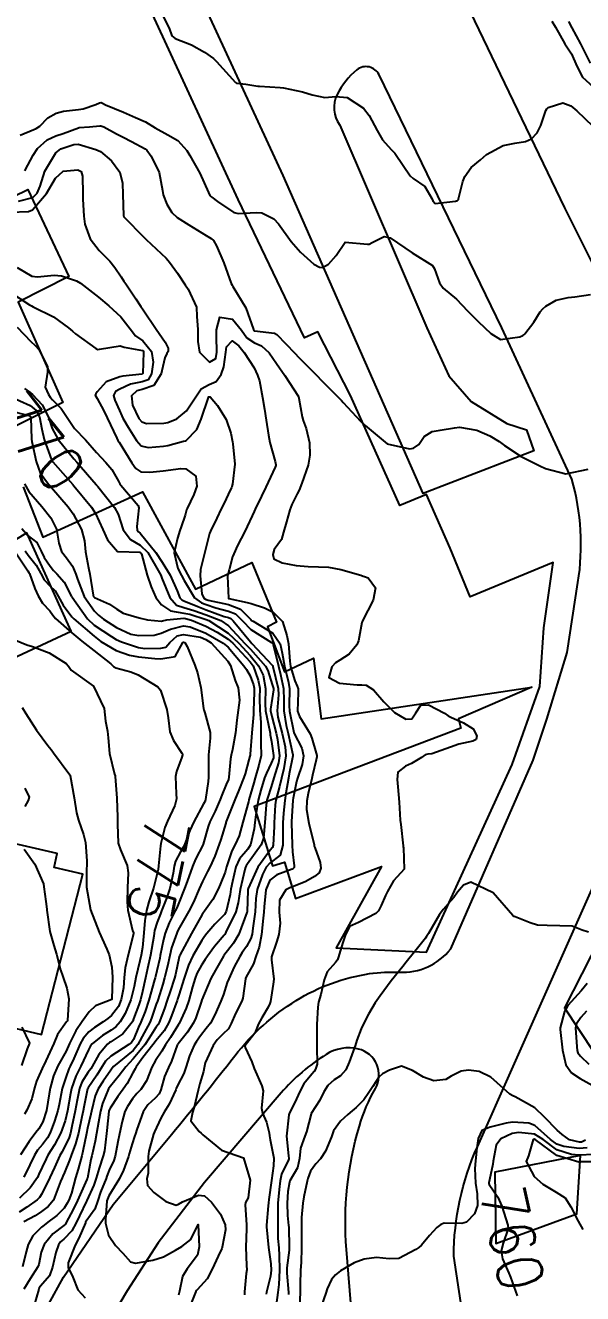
# Model space of a CAD drawing. Header units: metres. Extents: x 318500 to 325275, y 7408834 to 7428799.
# Drawn here: x 321789.5 to 321839.4, y 7422877.1 to 7422990.5 of the extents above; entities that cross this region are included whole.
import ezdxf
from ezdxf.enums import TextEntityAlignment as Align

# ---------------------------------------------------------------- set-up
doc = ezdxf.new("R2010")
doc.units = ezdxf.units.M
doc.header["$MEASUREMENT"] = 0
for name, color, linetype in [('Cotas', 45, 'Continuous'), ('Curvas de Nivel 1m', 11, 'Continuous'), ('Curvas de Nivel 5m', 15, 'Continuous'), ('Edificações', 30, 'Continuous'), ('Vias Primárias', 230, 'Continuous')]:
    doc.layers.add(name, color=color, linetype=linetype)
doc.styles.add('Style-STANDARD', font='STANDARD.shx')

msp = doc.modelspace()

# ---------------------------------------------------------------- linework, layer by layer
at = {"layer": 'Curvas de Nivel 1m', "flags": 128}
for points, elevation in [([(321801.81, 7422991.37), (321802.39, 7422990.27), (321802.62, 7422989.59), (321802.91, 7422989.35), (321804.37, 7422988.78), (321805.55, 7422988.12), (321806.35, 7422987.56), (321806.63, 7422987.3), (321808.33, 7422985.43), (321808.42, 7422985.37), (321809.25, 7422985.27), (321810.33, 7422985.1), (321810.48, 7422985.09), (321812.33, 7422984.98), (321812.61, 7422984.94), (321814.32, 7422984.57), (321815.18, 7422984.32), (321816.31, 7422984.08), (321817.3, 7422984.17), (321818.31, 7422984.08), (321819.78, 7422983.13), (321820.29, 7422982.48), (321820.99, 7422981.11), (321821.46, 7422980.3), (321822.25, 7422979.44), (321822.58, 7422979.09), (321823.32, 7422977.99), (321823.95, 7422977.07), (321824.22, 7422976.82), (321825.27, 7422976.12), (321825.87, 7422975.04), (321825.97, 7422974.82), (321826.19, 7422974.61), (321827.99, 7422974.81), (321828.19, 7422974.85), (321828.26, 7422974.94), (321828.28, 7422975.01), (321828.65, 7422976.57), (321828.83, 7422977), (321829.4, 7422977.83), (321830.24, 7422978.51), (321830.5, 7422978.73), (321830.79, 7422978.98), (321832.26, 7422979.78), (321833.3, 7422979.98), (321834.26, 7422980.13), (321834.81, 7422980.38), (321835.3, 7422980.92), (321835.63, 7422981.57), (321836.09, 7422982.91), (321836.16, 7422983.06), (321836.3, 7422983.18), (321837.61, 7422983.59), (321838.31, 7422983.33), (321838.87, 7422982.87), (321840.28, 7422981.52)], 761), ([(321838.11, 7422990.88), (321838.4, 7422990.3), (321839.17, 7422988.87), (321840.04, 7422987.16)], 759), ([(321789.07, 7422980.72), (321790.27, 7422981.21), (321790.49, 7422981.3), (321790.81, 7422981.51), (321791.53, 7422982.25), (321792.29, 7422982.66), (321792.93, 7422982.84), (321794.29, 7422983.01), (321794.69, 7422983.06), (321795.84, 7422983.44), (321796.14, 7422983.61), (321796.3, 7422983.62), (321796.43, 7422983.57), (321796.69, 7422983.43), (321798.29, 7422982.75), (321799.38, 7422982.3), (321800.28, 7422981.9), (321801.14, 7422981.37), (321802.26, 7422980.75), (321803.15, 7422980.24), (321803.97, 7422979.33), (321804.24, 7422978.88), (321805.12, 7422977.32), (321805.91, 7422975.59), (321806.02, 7422975.3), (321806.1, 7422975.21), (321806.19, 7422975.15), (321806.7, 7422974.78), (321808.18, 7422973.8), (321808.59, 7422973.69), (321810.18, 7422973.78), (321810.69, 7422973.75), (321811.75, 7422973.23), (321812.16, 7422972.78), (321813.29, 7422971.21), (321814.13, 7422970.25), (321815.34, 7422969.18), (321815.83, 7422968.89), (321816.11, 7422968.86), (321816.65, 7422969.16), (321817.32, 7422969.95), (321818.14, 7422971.14), (321820.14, 7422970.96), (321820.29, 7422970.97), (321820.55, 7422971.11), (321821.61, 7422971.64), (321822.15, 7422971.52), (321822.8, 7422971.08), (321824.13, 7422970.18), (321825.93, 7422969.04), (321826.11, 7422968.75), (321826.56, 7422967.49), (321826.91, 7422967.03), (321828.08, 7422966.04), (321829.08, 7422965), (321830.05, 7422964), (321831.16, 7422962.97), (321832.02, 7422962.43), (321833.77, 7422962.68), (321834.03, 7422962.79), (321834.11, 7422962.84), (321834.2, 7422962.93), (321835, 7422963.97), (321835.59, 7422964.91), (321835.8, 7422965.17), (321836.07, 7422965.41), (321837.02, 7422965.95), (321838.08, 7422966.19), (321838.69, 7422966.26), (321840.08, 7422966.46)], 762), ([(321789.46, 7422977.53), (321789.73, 7422978.02), (321790.23, 7422978.92), (321790.62, 7422979.51), (321791.48, 7422980.28), (321792.26, 7422980.64), (321792.89, 7422980.85), (321794.27, 7422981.36), (321794.35, 7422981.38), (321795.25, 7422981.45), (321796.17, 7422981.54), (321796.27, 7422981.53), (321796.53, 7422981.44), (321797.69, 7422980.84), (321798.26, 7422980.54), (321799.01, 7422980.15), (321800.25, 7422979.49), (321800.39, 7422979.38), (321800.77, 7422978.84), (321801.49, 7422977.37), (321801.79, 7422975.77), (321801.86, 7422975.36), (321802.18, 7422974.53), (321802.62, 7422973.8), (321803.11, 7422973.35), (321804.16, 7422972.69), (321805.71, 7422971.74), (321806.14, 7422971.48), (321806.34, 7422971.3), (321806.61, 7422970.81), (321807.28, 7422969.29), (321807.93, 7422967.44), (321808.01, 7422967.28), (321808.09, 7422967.17), (321809.25, 7422965.26), (321809.94, 7422963.34), (321809.98, 7422963.25), (321810, 7422963.22), (321810.03, 7422963.21), (321811.8, 7422962.99), (321812.03, 7422962.89), (321813.62, 7422961.2), (321814, 7422960.81), (321815.63, 7422959.18), (321815.97, 7422958.81), (321817.64, 7422957.14), (321817.79, 7422956.98), (321817.95, 7422956.8), (321819.49, 7422955.12), (321819.92, 7422954.73), (321821.9, 7422953.09), (321823.89, 7422952.66), (321824.25, 7422952.7), (321824.72, 7422953.05), (321825.21, 7422953.75), (321825.92, 7422954.2), (321826.63, 7422954.32), (321827.92, 7422954.53), (321828.35, 7422954.58), (321829.92, 7422954.32), (321831.07, 7422953.81), (321831.91, 7422953.3), (321832.39, 7422952.95), (321833.89, 7422951.98), (321835.72, 7422951.05), (321835.87, 7422950.98), (321836.04, 7422950.9), (321837.87, 7422950.42), (321839.87, 7422950.85)], 763), ([(321788.91, 7422974.8), (321790.18, 7422975.14), (321790.59, 7422975.51), (321790.85, 7422976.16), (321791.27, 7422977.5), (321792.24, 7422979.13), (321792.71, 7422979.48), (321793.85, 7422979.86), (321794.25, 7422979.89), (321795.84, 7422979.44), (321796.24, 7422979.24), (321797.23, 7422978.42), (321797.97, 7422977.41), (321798.21, 7422976.41), (321798.23, 7422975.41), (321798.29, 7422973.52), (321798.33, 7422973.41), (321800.14, 7422971.55), (321800.32, 7422971.38), (321802.12, 7422969.7), (321802.42, 7422969.36), (321803.12, 7422968.36), (321803.82, 7422967.33), (321804.08, 7422966.94), (321804.82, 7422965.32), (321804.86, 7422964.5), (321804.94, 7422963.32), (321804.96, 7422962.25), (321805.11, 7422961.31), (321806, 7422960.41), (321806.56, 7422960.74), (321806.65, 7422961.29), (321806.62, 7422962.7), (321806.63, 7422963.29), (321806.91, 7422964.43), (321808.04, 7422964.24), (321808.85, 7422963.27), (321809.34, 7422962.58), (321810.02, 7422962.13), (321810.64, 7422961.86), (321811.32, 7422961.23), (321812, 7422960.29), (321812.73, 7422959.21), (321813.95, 7422957.33), (321814, 7422957.2), (321814.27, 7422955.53), (321814.37, 7422955.19), (321814.65, 7422954.46), (321814.93, 7422953.18), (321814.97, 7422952.1), (321814.83, 7422951.19), (321814.25, 7422949.59), (321814.1, 7422949.2), (321814.04, 7422949.01), (321813.84, 7422948.63), (321813.36, 7422947.67), (321813.19, 7422947.21), (321812.87, 7422946.14), (321812.61, 7422945.21), (321812.45, 7422944.54), (321811.77, 7422943.64), (321811.66, 7422943.22), (321811.76, 7422942.82), (321812.51, 7422942.46), (321813.76, 7422942.22), (321814.81, 7422942.13), (321815.75, 7422942.1), (321816.65, 7422942.06), (321817.75, 7422941.87), (321819.52, 7422941.35), (321819.74, 7422941.28), (321819.86, 7422941.24), (321820.2, 7422941.11), (321820.85, 7422940.23), (321820.63, 7422939.11), (321819.69, 7422937.27), (321819.64, 7422937.17), (321819.62, 7422937.12), (321819.31, 7422935.48), (321819.18, 7422935.12), (321818.5, 7422934.28), (321817.64, 7422933.77), (321817.27, 7422933.51), (321816.95, 7422933.15), (321816.66, 7422932.2), (321817.62, 7422931.71), (321819.2, 7422931.54), (321819.61, 7422931.54), (321820.02, 7422931.52), (321820.66, 7422931.1), (321821.59, 7422930.04), (321822.55, 7422929.08), (321823.57, 7422928.47), (321824.11, 7422928.52), (321824.44, 7422929.05), (321824.9, 7422929.74), (321825.59, 7422929.77), (321827.03, 7422929.02), (321827.35, 7422928.79), (321827.58, 7422928.66), (321828.72, 7422928.14), (321829.57, 7422927.6), (321829.92, 7422926.98), (321829.86, 7422926.67), (321829.55, 7422926.51), (321828.3, 7422926.24), (321827.54, 7422925.98), (321825.89, 7422925.39), (321825.53, 7422925.34), (321825.29, 7422925.29), (321824.97, 7422925.05), (321824.06, 7422924.51), (321823.52, 7422924.27), (321822.85, 7422923.73), (321822.78, 7422923.07), (321822.85, 7422922.43), (321822.95, 7422921.07), (321823.06, 7422919.46), (321823.1, 7422919.07), (321823.32, 7422917.16), (321823.33, 7422917.06), (321823.34, 7422916.98), (321823.4, 7422915.06), (321822.45, 7422914.01), (321821.91, 7422913.08), (321821.75, 7422912.7), (321821.35, 7422911.8), (321821.1, 7422911.34), (321820.87, 7422911.1), (321819.33, 7422910.28), (321818.53, 7422909.93), (321818.13, 7422909.13), (321817.93, 7422908.51), (321817.5, 7422907.14), (321817.45, 7422906.97), (321817.28, 7422906.71), (321816.53, 7422905.89), (321816.26, 7422905.16), (321815.95, 7422903.86), (321815.75, 7422903.16), (321815.68, 7422902.72), (321815.6, 7422901.16), (321815.59, 7422900.78), (321815.61, 7422899.16), (321815.63, 7422897.62), (321815.47, 7422897.17), (321815.35, 7422896.97), (321815.15, 7422896.74), (321814.43, 7422895.88), (321814.08, 7422895.18), (321813.77, 7422894.53), (321813.12, 7422893.19), (321813.12, 7422893.17), (321813.1, 7422893.1), (321812.87, 7422891.19), (321813.05, 7422889.44), (321813.09, 7422889.19), (321813.09, 7422889.15), (321813.05, 7422889.08), (321812.44, 7422887.78), (321812.32, 7422887.2), (321812.22, 7422886.41), (321812.12, 7422885.2), (321812.12, 7422884.07), (321812.11, 7422883.2), (321812.11, 7422882.04), (321812.19, 7422881.2), (321812.24, 7422880.51), (321812.25, 7422879.2), (321812.2, 7422877.91), (321812.11, 7422877.2), (321811.97, 7422876.1)], 764), ([(321788.78, 7422968.86), (321790.1, 7422968.1), (321790.62, 7422968.04), (321792.1, 7422968.2), (321792.76, 7422968.14), (321794.09, 7422967.67), (321794.44, 7422967.46), (321796.07, 7422966.23), (321797, 7422965.43), (321798.05, 7422964.45), (321798.9, 7422963.4), (321799.38, 7422962.75), (321800.02, 7422962.3), (321800.82, 7422961.37), (321800.95, 7422960.42), (321800.81, 7422959.37), (321800.51, 7422958.84), (321799.97, 7422958.65), (321798.93, 7422958.43), (321797.96, 7422958), (321797.59, 7422957.78), (321797.42, 7422957.42), (321797.53, 7422957), (321797.94, 7422956.07), (321798.14, 7422955.61), (321798.24, 7422955.41), (321798.72, 7422954.6), (321799.45, 7422953.39), (321799.89, 7422952.91), (321800.5, 7422952.76), (321801.89, 7422952.89), (321802.28, 7422952.96), (321803.67, 7422953.33), (321803.85, 7422953.38), (321803.9, 7422953.41), (321804.85, 7422954.38), (321805.25, 7422955.31), (321805.91, 7422957.26), (321805.92, 7422957.3), (321806.06, 7422957.3), (321806.7, 7422956.53), (321807.49, 7422955.28), (321807.91, 7422954.07), (321808.04, 7422953.28), (321808.08, 7422953.1), (321808.27, 7422951.27), (321808.06, 7422949.49), (321808, 7422949.28), (321807.95, 7422949.17), (321807.85, 7422948.95), (321807.3, 7422947.81), (321807.05, 7422947.29), (321806.65, 7422946.45), (321806.07, 7422945.3), (321805.99, 7422945.09), (321805.78, 7422944.26), (321805.54, 7422943.3), (321805.18, 7422941.87), (321805.16, 7422941.31), (321805.32, 7422939.7), (321805.5, 7422939.3), (321805.63, 7422939.22), (321805.71, 7422939.18), (321805.87, 7422939.13), (321807.7, 7422938.73), (321808.76, 7422938.32), (321809.69, 7422937.38), (321809.76, 7422937.31), (321809.91, 7422937.25), (321811.67, 7422936.18), (321812.31, 7422935.21), (321812.49, 7422934.37), (321812.7, 7422933.21), (321813.05, 7422931.77), (321813.14, 7422931.2), (321813.13, 7422929.66), (321813.15, 7422929.2), (321813.55, 7422927.28), (321813.58, 7422927.2), (321814.25, 7422925.9), (321814.4, 7422925.19), (321814.29, 7422924.42), (321813.87, 7422923.19), (321813.78, 7422922.91), (321813.47, 7422921.4), (321813.44, 7422921.23), (321813.44, 7422921.2), (321813.33, 7422919.32), (321813.33, 7422919.2), (321813.38, 7422917.24), (321813.38, 7422917.2), (321813.41, 7422916.62), (321813.56, 7422915.36), (321813.56, 7422915.2), (321813.49, 7422915.11), (321813.4, 7422915.07), (321812.03, 7422914.57), (321811.38, 7422914.08), (321811.03, 7422913.23), (321810.89, 7422911.69), (321810.86, 7422911.23), (321810.8, 7422910.69), (321810.66, 7422909.23), (321810.44, 7422908.1), (321810.15, 7422907.24), (321809.92, 7422906.6), (321809.26, 7422905.37), (321809.22, 7422905.29), (321809.21, 7422905.25), (321808.97, 7422903.53), (321808.88, 7422903.25), (321808.32, 7422902.17), (321807.93, 7422901.26), (321807.68, 7422900.79), (321807.2, 7422900.31), (321806.68, 7422899.79), (321806.33, 7422899.28), (321805.61, 7422897.74), (321805.51, 7422897.29), (321805.47, 7422896.98), (321805.14, 7422895.9), (321805.01, 7422895.42), (321804.99, 7422895.3), (321804.63, 7422893.79), (321804.46, 7422893.31), (321804.33, 7422892.55), (321805.08, 7422891.6), (321805.25, 7422891.46), (321805.4, 7422891.3), (321807.06, 7422889.93), (321809.05, 7422889.25), (321809.62, 7422887.24), (321809.44, 7422885.68), (321809.23, 7422885.25), (321809.19, 7422885.05), (321809.3, 7422883.25), (321809.31, 7422882.9), (321809.25, 7422881.25), (321809.3, 7422879.62), (321809.33, 7422879.24), (321809.27, 7422878.89), (321809.13, 7422877.25), (321809.12, 7422877.01)], 766), ([(321788.08, 7422966.74), (321789.9, 7422965.52), (321790.06, 7422965.44), (321790.21, 7422965.36), (321792.04, 7422964.45), (321793.39, 7422963.47), (321793.74, 7422963.17), (321794.02, 7422962.94), (321795.83, 7422961.62), (321796.01, 7422961.54), (321796.14, 7422961.57), (321798.01, 7422961.87), (321798.36, 7422961.76), (321800.01, 7422961.44), (321800.08, 7422961.38), (321800.1, 7422961.29), (321800.03, 7422959.38), (321800.01, 7422959.35), (321799.98, 7422959.34), (321798.24, 7422959.14), (321797.98, 7422959.09), (321796.75, 7422958.65), (321795.95, 7422957.74), (321795.83, 7422957.57), (321795.77, 7422957.44), (321795.95, 7422957.15), (321796.55, 7422956.05), (321796.85, 7422955.43), (321797.71, 7422953.6), (321797.8, 7422953.41), (321797.9, 7422953.25), (321799.06, 7422951.39), (321799.39, 7422950.91), (321799.86, 7422950.61), (321800.67, 7422950.56), (321801.86, 7422950.7), (321803.44, 7422950.91), (321803.87, 7422950.88), (321804.76, 7422950.22), (321804.85, 7422949.32), (321804.59, 7422948.57), (321804, 7422947.33), (321803.95, 7422947.2), (321803.81, 7422946.73), (321803.46, 7422945.67), (321803.34, 7422945.34), (321803.13, 7422944.68), (321802.84, 7422943.34), (321803.15, 7422941.94), (321803.49, 7422941.33), (321803.73, 7422940.87), (321804.64, 7422939.32), (321805.29, 7422938.89), (321805.7, 7422938.73), (321806.56, 7422938.43), (321807.7, 7422938.14), (321808.32, 7422937.9), (321808.95, 7422937.26), (321809.68, 7422936.51), (321811.55, 7422935.33), (321811.66, 7422935.26), (321811.69, 7422935.22), (321811.7, 7422935.17), (321812.18, 7422933.21), (321812.36, 7422932.47), (321812.62, 7422931.21), (321812.64, 7422930.16), (321812.63, 7422929.21), (321812.85, 7422927.92), (321813.02, 7422927.21), (321813.44, 7422925.29), (321813.44, 7422925.2), (321813.13, 7422923.58), (321813.06, 7422923.2), (321812.83, 7422921.86), (321812.72, 7422921.21), (321812.6, 7422920.06), (321812.57, 7422919.21), (321812.56, 7422918.08), (321812.55, 7422917.21), (321812.32, 7422916.31), (321811.4, 7422915.59), (321811.06, 7422915.23), (321810.75, 7422914.59), (321810.27, 7422913.24), (321810.15, 7422912.45), (321810.07, 7422911.24), (321809.86, 7422909.78), (321809.8, 7422909.24), (321809.7, 7422908.86), (321809.3, 7422908.15), (321808.93, 7422907.62), (321808.7, 7422907.26), (321808.21, 7422906.33), (321807.71, 7422905.27), (321807.58, 7422904.94), (321807.25, 7422903.86), (321807.02, 7422903.27), (321806.48, 7422902.03), (321806.07, 7422901.29), (321805.7, 7422900.8), (321805.19, 7422900.16), (321804.83, 7422899.66), (321804.62, 7422899.31), (321804.22, 7422898.36), (321803.89, 7422897.32), (321803.69, 7422896.78), (321803.14, 7422895.72), (321803.01, 7422895.45), (321802.97, 7422895.33), (321802.4, 7422894.05), (321801.94, 7422893.34), (321801.63, 7422892.81), (321801.08, 7422891.57), (321801, 7422891.35), (321800.57, 7422889.84), (321800.51, 7422889.36), (321800.5, 7422887.89), (321800.4, 7422887.36), (321800.44, 7422886.78), (321801.01, 7422886.15), (321802.09, 7422885.34), (321803, 7422885), (321803.23, 7422885.09), (321803.57, 7422885.32), (321805.01, 7422885.92), (321805.55, 7422885.84), (321806.17, 7422885.28), (321806.98, 7422884.2), (321807.4, 7422883.27), (321807.43, 7422882.8), (321807.14, 7422881.27), (321807.09, 7422881.12), (321806.94, 7422880.84), (321806.24, 7422879.28), (321805.78, 7422878.42), (321804.89, 7422877.45), (321804.82, 7422877.37), (321804.78, 7422877.3), (321804.23, 7422875.95)], 767), ([(321788.78, 7422963.53), (321790.02, 7422962.26), (321790.39, 7422961.89), (321790.75, 7422961.51), (321791.49, 7422959.99), (321791.5, 7422959.5), (321791.28, 7422958.18), (321791.6, 7422957.5), (321791.74, 7422957.29), (321791.95, 7422957.03), (321792.73, 7422956.27), (321793.25, 7422955.47), (321793.92, 7422954.47), (321794.9, 7422953.45), (321795.88, 7422952.33), (321796.72, 7422951.43), (321797.26, 7422950.82), (321797.85, 7422949.76), (321797.97, 7422949.53), (321798.06, 7422949.41), (321799.62, 7422947.58), (321799.67, 7422947.38), (321799.48, 7422945.7), (321799.53, 7422945.38), (321799.64, 7422945.23), (321799.79, 7422945.1), (321801.18, 7422943.37), (321801.76, 7422942.53), (321802.48, 7422941.35), (321803.11, 7422939.95), (321803.35, 7422939.34), (321803.52, 7422939.14), (321803.71, 7422939.06), (321804.95, 7422938.56), (321805.7, 7422938.27), (321807.31, 7422937.67), (321807.69, 7422937.56), (321807.89, 7422937.48), (321808.1, 7422937.27), (321809.66, 7422935.39), (321809.79, 7422935.25), (321811.63, 7422933.27), (321811.65, 7422933.22), (321811.66, 7422933.19), (321812.15, 7422931.21), (321812.17, 7422930.64), (321812.06, 7422929.22), (321812.12, 7422928.67), (321812.49, 7422927.21), (321812.76, 7422925.99), (321812.81, 7422925.21), (321812.64, 7422924.08), (321812.43, 7422923.21), (321812.25, 7422922.45), (321811.94, 7422921.22), (321811.88, 7422920.81), (321811.79, 7422919.22), (321811.77, 7422918.89), (321811.69, 7422917.22), (321811.63, 7422917.01), (321811.42, 7422916.77), (321810.31, 7422915.24), (321809.45, 7422913.33), (321809.43, 7422913.25), (321809.42, 7422913.2), (321809.35, 7422911.25), (321809.34, 7422911.18), (321808.62, 7422909.26), (321808.14, 7422908.44), (321807.29, 7422907.35), (321807.26, 7422907.31), (321807.24, 7422907.28), (321806.52, 7422906.04), (321806.1, 7422905.29), (321805.32, 7422903.37), (321805.29, 7422903.3), (321805.28, 7422903.26), (321805.24, 7422903.16), (321804.77, 7422901.76), (321804.56, 7422901.31), (321804.02, 7422900.49), (321803.18, 7422899.45), (321803.13, 7422899.38), (321803.1, 7422899.33), (321802.6, 7422897.9), (321802.33, 7422897.34), (321801.96, 7422896.52), (321801.65, 7422895.34), (321801.49, 7422894.98), (321801.12, 7422894.59), (321800.47, 7422893.99), (321800.05, 7422893.37), (321799.48, 7422891.77), (321799.36, 7422891.38), (321799.29, 7422891.16), (321799.07, 7422890.5), (321798.81, 7422889.62), (321798.75, 7422889.38), (321798.3, 7422888.13), (321797.93, 7422887.4), (321797, 7422885.86), (321796.86, 7422885.56), (321796.82, 7422885.41), (321796.7, 7422883.69), (321796.69, 7422883.41), (321796.95, 7422882.33), (321797.59, 7422881.4), (321798.25, 7422880.71), (321798.93, 7422879.95), (321799.37, 7422879.82), (321800.93, 7422880.11), (321801.87, 7422880.4), (321802.94, 7422881), (321803.53, 7422881.32), (321804.33, 7422881.93), (321804.97, 7422883.3), (321805.08, 7422881.3), (321804.93, 7422880.55), (321804.01, 7422879.31), (321803.59, 7422878.64), (321803.3, 7422877.32), (321803.23, 7422876.98)], 768), ([(321789.43, 7422958.05), (321789.95, 7422957.68), (321790.16, 7422957.52), (321791.03, 7422956.6), (321791.59, 7422955.5), (321791.91, 7422954.48), (321792.45, 7422953.48), (321793.87, 7422951.77), (321794.14, 7422951.46), (321795.85, 7422949.47), (321795.86, 7422949.45), (321796, 7422949.29), (321797.49, 7422947.41), (321797.81, 7422946.8), (321798.28, 7422945.4), (321798.93, 7422944.54), (321799.78, 7422944.05), (321800.47, 7422943.37), (321801.53, 7422941.57), (321801.64, 7422941.36), (321801.74, 7422941.1), (321802.44, 7422939.35), (321803.04, 7422938.68), (321803.7, 7422938.47), (321804.6, 7422938.21), (321805.7, 7422937.82), (321807.02, 7422937.29), (321807.68, 7422936.83), (321809.17, 7422935.26), (321809.65, 7422934.74), (321810.99, 7422933.23), (321811.22, 7422932.82), (321811.61, 7422931.58), (321811.71, 7422931.22), (321811.71, 7422931.11), (321811.6, 7422930.33), (321811.45, 7422929.36), (321811.45, 7422929.22), (321811.57, 7422928.71), (321811.97, 7422927.22), (321812.09, 7422926.67), (321812.25, 7422925.21), (321812.17, 7422924.56), (321811.75, 7422923.22), (321811.69, 7422923.02), (321811.49, 7422922.33), (321811.2, 7422921.5), (321811.13, 7422921.23), (321811.07, 7422920.83), (321810.94, 7422919.23), (321810.82, 7422917.84), (321810.61, 7422917.23), (321809.39, 7422915.54), (321809.27, 7422915.37), (321809.22, 7422915.25), (321809.16, 7422915.03), (321808.74, 7422913.26), (321808.57, 7422912.05), (321808.36, 7422911.26), (321807.46, 7422909.42), (321807.4, 7422909.28), (321807.37, 7422909.23), (321807.32, 7422909.17), (321806.44, 7422908.16), (321805.81, 7422907.29), (321805.6, 7422906.98), (321805.28, 7422906.49), (321804.85, 7422905.72), (321804.7, 7422905.31), (321804.47, 7422904.53), (321804.14, 7422903.32), (321803.91, 7422902.64), (321803.31, 7422901.33), (321803.27, 7422901.27), (321803.21, 7422901.17), (321802.5, 7422900.02), (321802.05, 7422899.34), (321801.72, 7422898.8), (321801.17, 7422897.96), (321800.85, 7422897.35), (321800.37, 7422896.13), (321799.85, 7422895.37), (321799.49, 7422895.01), (321799.12, 7422894.53), (321798.66, 7422893.84), (321798.43, 7422893.39), (321798.19, 7422892.49), (321797.95, 7422891.4), (321797.79, 7422890.68), (321797.57, 7422889.4), (321797.45, 7422889), (321797.03, 7422888.14), (321796.82, 7422887.62), (321796.74, 7422887.41), (321796.25, 7422886.18), (321796, 7422885.42), (321795.74, 7422884.67), (321794.97, 7422883.58), (321794.91, 7422883.49), (321794.89, 7422883.43), (321794.32, 7422882.07), (321793.98, 7422881.44), (321793.34, 7422879.87), (321793.36, 7422879.45), (321793.77, 7422878.58), (321794.21, 7422877.44), (321794.88, 7422876.73)], 769), ([(321787.94, 7422956.1), (321789.82, 7422955.63), (321789.93, 7422955.59), (321789.97, 7422955.56), (321789.98, 7422955.52), (321790, 7422955.45), (321790.08, 7422953.52), (321790.11, 7422953.3), (321790.5, 7422951.51), (321790.86, 7422950.5), (321791.59, 7422949.49), (321791.85, 7422949.21), (321793.35, 7422947.47), (321793.81, 7422946.85), (321794.55, 7422945.45), (321794.81, 7422944.42), (321794.91, 7422943.45), (321795.18, 7422942.01), (321795.3, 7422941.44), (321795.58, 7422939.57), (321795.63, 7422939.44), (321795.71, 7422939.36), (321797.05, 7422938.77), (321797.7, 7422938.31), (321798.27, 7422937.97), (321799.69, 7422937.53), (321800.44, 7422937.37), (321801.69, 7422937.25), (321801.78, 7422937.26), (321802.19, 7422937.35), (321803.69, 7422937.51), (321803.86, 7422937.49), (321804.37, 7422937.32), (321805.68, 7422936.79), (321806.69, 7422936.27), (321807.67, 7422935.64), (321808.07, 7422935.27), (321809.64, 7422933.61), (321809.89, 7422933.25), (321810.36, 7422931.98), (321810.5, 7422931.24), (321810.48, 7422930.35), (321810.49, 7422929.24), (321810.6, 7422928.2), (321810.59, 7422927.23), (321810.6, 7422926.29), (321810.61, 7422925.23), (321810.4, 7422924.35), (321810.08, 7422923.24), (321809.96, 7422922.77), (321809.52, 7422921.25), (321809.47, 7422921.08), (321808.99, 7422919.26), (321808.65, 7422918.04), (321808.29, 7422917.27), (321807.98, 7422916.7), (321807.51, 7422915.28), (321807.39, 7422914.81), (321806.96, 7422913.7), (321806.77, 7422913.29), (321806.28, 7422912.36), (321805.56, 7422911.3), (321805.45, 7422911.18), (321805.34, 7422911.02), (321804.37, 7422909.31), (321803.34, 7422907.38), (321803.32, 7422907.33), (321803.31, 7422907.31), (321803.29, 7422907.23), (321802.94, 7422905.65), (321802.85, 7422905.33), (321802.47, 7422904.11), (321802.22, 7422903.34), (321801.97, 7422902.6), (321801.5, 7422901.35), (321801.39, 7422901.16), (321801.2, 7422900.91), (321800.59, 7422899.95), (321800.22, 7422899.36), (321799.17, 7422898.11), (321798.51, 7422897.39), (321797.92, 7422896.62), (321797.13, 7422895.67), (321797.02, 7422895.52), (321796.96, 7422895.41), (321796.41, 7422894.12), (321796.23, 7422893.42), (321796.07, 7422892.44), (321795.89, 7422891.42), (321795.76, 7422890.73), (321795.47, 7422889.43), (321795.39, 7422889.09), (321795.07, 7422887.43), (321795.06, 7422887.39), (321795.02, 7422887.3), (321794.2, 7422885.44), (321793.81, 7422884.63), (321793.17, 7422883.46), (321793.1, 7422883.33), (321792.97, 7422883.2), (321791.99, 7422882.44), (321791.19, 7422881.49), (321790.93, 7422880.82), (321790.72, 7422879.7), (321790.64, 7422879.49), (321789.96, 7422878.44), (321789.4, 7422877.5)], 771), ([(321789.45, 7422949.52), (321789.84, 7422948.85), (321790.99, 7422947.5), (321791.8, 7422946.48), (321792.31, 7422945.48), (321792.52, 7422944.22), (321792.76, 7422943.48), (321793.21, 7422942.92), (321793.75, 7422942.16), (321794.05, 7422941.46), (321794.18, 7422941.01), (321794.79, 7422939.45), (321795.7, 7422938.13), (321796.05, 7422937.79), (321796.5, 7422937.43), (321797.68, 7422936.67), (321798.97, 7422936.09), (321799.67, 7422935.96), (321801.03, 7422936), (321801.67, 7422936.16), (321802.5, 7422936.53), (321803.68, 7422936.83), (321804.26, 7422936.75), (321805.67, 7422936.17), (321807.22, 7422935.28), (321807.65, 7422934.93), (321809.06, 7422933.26), (321809.29, 7422932.92), (321809.62, 7422932.35), (321809.92, 7422931.56), (321809.98, 7422931.24), (321809.98, 7422930.87), (321809.93, 7422929.24), (321809.92, 7422928.89), (321809.78, 7422927.25), (321809.63, 7422925.35), (321809.62, 7422925.25), (321809.61, 7422925.17), (321809.52, 7422924.85), (321809.18, 7422923.58), (321809.07, 7422923.26), (321808.61, 7422922.13), (321808.26, 7422921.27), (321807.5, 7422919.32), (321807.48, 7422919.28), (321807.47, 7422919.26), (321807.45, 7422919.18), (321807, 7422917.71), (321806.87, 7422917.29), (321806.46, 7422916.23), (321806.05, 7422915.29), (321805.83, 7422914.85), (321805.38, 7422913.96), (321805.07, 7422913.3), (321804.55, 7422912.12), (321804.16, 7422911.32), (321803.32, 7422909.84), (321803.14, 7422909.51), (321803.06, 7422909.33), (321802.61, 7422908.02), (321802.44, 7422907.34), (321802.24, 7422906.38), (321801.98, 7422905.34), (321801.81, 7422904.79), (321801.36, 7422903.35), (321801.33, 7422903.26), (321801.23, 7422902.98), (321800.82, 7422901.75), (321800.65, 7422901.36), (321800.14, 7422900.42), (321799.59, 7422899.37), (321799.17, 7422898.85), (321797.42, 7422897.41), (321797.29, 7422897.27), (321797.16, 7422897.08), (321796.47, 7422896.09), (321796.04, 7422895.42), (321795.77, 7422894.78), (321795.43, 7422893.43), (321795.37, 7422893.15), (321795.08, 7422891.91), (321794.99, 7422891.43), (321794.66, 7422889.83), (321794.56, 7422889.44), (321794.24, 7422888.24), (321794.01, 7422887.45), (321793.64, 7422886.08), (321793.41, 7422885.45), (321793.27, 7422885.18), (321792.99, 7422884.75), (321792.34, 7422884.1), (321791.52, 7422883.48), (321791.21, 7422883.24), (321790.96, 7422883.04), (321790.18, 7422882.27), (321789.77, 7422881.5), (321789.6, 7422880.84), (321789.26, 7422879.51)], 772), ([(321789.2, 7422945.53), (321789.78, 7422944.88), (321790.54, 7422944.27), (321790.93, 7422943.5), (321791.21, 7422942.95), (321791.75, 7422942.15), (321792.04, 7422941.78), (321792.35, 7422941.48), (321792.99, 7422940.73), (321793.66, 7422939.46), (321793.68, 7422939.43), (321793.71, 7422939.39), (321795.09, 7422937.45), (321795.68, 7422936.89), (321797.22, 7422935.87), (321797.66, 7422935.61), (321798.11, 7422935.4), (321799.65, 7422934.88), (321800.22, 7422934.81), (321801.65, 7422934.83), (321802.08, 7422934.93), (321802.45, 7422935.35), (321803.09, 7422935.92), (321803.67, 7422936.04), (321805.18, 7422935.8), (321805.66, 7422935.61), (321806.14, 7422935.3), (321807.64, 7422933.66), (321807.86, 7422933.28), (321808.29, 7422931.94), (321808.55, 7422931.27), (321808.67, 7422930.19), (321808.56, 7422929.27), (321808.45, 7422928.38), (321808.32, 7422927.27), (321808.05, 7422925.78), (321807.93, 7422925.27), (321807.88, 7422924.92), (321807.72, 7422923.28), (321807.68, 7422923.09), (321807.49, 7422922.64), (321807.09, 7422921.67), (321806.95, 7422921.29), (321806.51, 7422920.24), (321806.03, 7422919.29), (321805.87, 7422918.87), (321805.43, 7422917.3), (321805.42, 7422917.27), (321804.75, 7422915.96), (321804.47, 7422915.31), (321804.01, 7422913.96), (321803.77, 7422913.32), (321803.65, 7422913.04), (321803.36, 7422912.34), (321803.06, 7422911.62), (321802.92, 7422911.33), (321802.4, 7422910.26), (321802.03, 7422909.34), (321801.87, 7422908.78), (321801.59, 7422907.35), (321801.54, 7422907.09), (321801.27, 7422905.96), (321801.15, 7422905.46), (321801.12, 7422905.35), (321801.08, 7422905.18), (321800.57, 7422903.36), (321800.24, 7422902.34), (321799.86, 7422901.37), (321799.65, 7422900.92), (321799.19, 7422899.82), (321799.02, 7422899.55), (321798.79, 7422899.39), (321797.17, 7422898.35), (321796.69, 7422897.89), (321796.39, 7422897.42), (321795.92, 7422896.65), (321795.13, 7422895.51), (321795.1, 7422895.46), (321795.09, 7422895.43), (321794.75, 7422893.79), (321794.68, 7422893.44), (321794.57, 7422892.91), (321794.27, 7422891.44), (321794.02, 7422890.49), (321793.63, 7422889.45), (321793.47, 7422889.03), (321793.03, 7422887.94), (321792.88, 7422887.6), (321792.82, 7422887.46), (321792.68, 7422887.13), (321792.04, 7422885.47), (321791.57, 7422884.9), (321790.98, 7422884.44), (321790.41, 7422884.07), (321789.4, 7422883.51)], 773), ([(321789.49, 7422943.52), (321789.76, 7422943.16), (321790.49, 7422942.25), (321790.91, 7422941.5), (321791.19, 7422940.95), (321791.72, 7422940.4), (321792.18, 7422939.95), (321792.45, 7422939.48), (321792.89, 7422938.66), (321793.69, 7422937.62), (321793.85, 7422937.46), (321795.67, 7422935.9), (321796.28, 7422935.43), (321797.65, 7422934.61), (321798.84, 7422934.2), (321799.64, 7422934.04), (321801.1, 7422933.9), (321801.64, 7422933.87), (321802.91, 7422934.08), (321803.61, 7422935.33), (321803.63, 7422935.36), (321803.66, 7422935.36), (321803.78, 7422935.33), (321804.01, 7422934.97), (321804.69, 7422933.31), (321804.93, 7422932.62), (321805.21, 7422931.31), (321805.47, 7422929.42), (321805.49, 7422929.3), (321805.58, 7422929.04), (321806.06, 7422927.29), (321806.05, 7422926.79), (321805.91, 7422925.3), (321805.91, 7422924.91), (321805.92, 7422923.3), (321805.88, 7422922.91), (321805.65, 7422921.3), (321805.6, 7422921.16), (321805.47, 7422920.92), (321804.58, 7422919.31), (321804.24, 7422918.51), (321803.8, 7422917.32), (321803.68, 7422917.07), (321803.41, 7422916.61), (321802.95, 7422915.79), (321802.84, 7422915.34), (321802.75, 7422914.7), (321802.44, 7422913.34), (321802.17, 7422912.53), (321801.71, 7422911.35), (321801.6, 7422911.08), (321801.32, 7422910.33), (321801.08, 7422909.58), (321801.05, 7422909.35), (321801.02, 7422909.07), (321800.72, 7422907.36), (321800.46, 7422906.18), (321800.28, 7422905.36), (321800.01, 7422904.13), (321799.81, 7422903.37), (321799.67, 7422902.93), (321799.21, 7422901.67), (321799.13, 7422901.46), (321799.08, 7422901.38), (321798.24, 7422900.35), (321797.18, 7422899.63), (321797.05, 7422899.55), (321796.88, 7422899.41), (321796.09, 7422898.5), (321795.49, 7422897.43), (321795.37, 7422897.21), (321795.15, 7422896.9), (321794.58, 7422896), (321794.37, 7422895.44), (321794.16, 7422894.4), (321793.98, 7422893.45), (321793.68, 7422892.04), (321793.55, 7422891.45), (321793.45, 7422891.08), (321793.06, 7422890.26), (321792.77, 7422889.75), (321792.62, 7422889.47), (321792.13, 7422888.38), (321791.72, 7422887.48), (321791.01, 7422886.03), (321790.79, 7422885.7), (321790.57, 7422885.49), (321789.65, 7422884.85), (321788.98, 7422884.38)], 774), ([(321788.65, 7422935.53), (321789.65, 7422935.14), (321790.17, 7422934.99), (321791.64, 7422934.42), (321793.16, 7422933.47), (321793.38, 7422933.22), (321793.62, 7422932.87), (321795.61, 7422931.44), (321796.56, 7422929.43), (321796.69, 7422928.3), (321796.86, 7422927.42), (321796.94, 7422926.82), (321797.06, 7422925.42), (321797.5, 7422923.57), (321797.55, 7422923.41), (321797.55, 7422923.36), (321797.71, 7422921.41), (321797.77, 7422919.72), (321797.77, 7422919.41), (321797.75, 7422919.1), (321797.83, 7422917.4), (321798.02, 7422916.79), (321798.63, 7422915.39), (321798.72, 7422914.73), (321798.65, 7422913.39), (321798.62, 7422912.12), (321798.7, 7422911.39), (321799.11, 7422909.58), (321799.19, 7422909.38), (321799.2, 7422909.27), (321798.73, 7422907.39), (321798.44, 7422906.23), (321798.37, 7422905.39), (321798.31, 7422904.45), (321798.1, 7422903.4), (321797.84, 7422902.79), (321797.22, 7422901.99), (321796.9, 7422901.72), (321796.47, 7422901.42), (321795.71, 7422900.91), (321795.2, 7422900.51), (321794.7, 7422899.93), (321794.43, 7422899.44), (321793.85, 7422898.14), (321793.52, 7422897.45), (321793.41, 7422897.2), (321793.14, 7422896.42), (321792.89, 7422895.71), (321792.82, 7422895.46), (321792.54, 7422894.03), (321792.42, 7422893.47), (321792.14, 7422892.52), (321791.74, 7422891.48), (321791.51, 7422891.04), (321791.06, 7422890.44), (321790.62, 7422889.93), (321790.34, 7422889.5), (321789.91, 7422888.63), (321789.4, 7422887.51)], 776), ([(321789.24, 7422929.52), (321789.57, 7422928.99), (321790.52, 7422927.5), (321791.54, 7422926.12), (321791.82, 7422925.77), (321792.04, 7422925.48), (321793.5, 7422923.51), (321793.53, 7422923.46), (321793.53, 7422923.43), (321793.88, 7422921.45), (321794.11, 7422920.1), (321794.28, 7422919.45), (321794.72, 7422918.15), (321794.89, 7422917.44), (321795.01, 7422915.82), (321795.01, 7422915.44), (321794.99, 7422915.04), (321794.98, 7422913.44), (321795.34, 7422911.43), (321796.13, 7422909.42), (321796.81, 7422907.9), (321797.01, 7422907.41), (321797.27, 7422906.29), (321797.31, 7422905.41), (321797.26, 7422903.43), (321797.26, 7422903.41), (321795.8, 7422902.85), (321795.22, 7422902.3), (321794.61, 7422901.44), (321794.04, 7422900.61), (321793.48, 7422899.46), (321793.17, 7422898.79), (321792.44, 7422897.47), (321792.05, 7422896.57), (321791.74, 7422895.48), (321791.65, 7422894.96), (321791.42, 7422893.49), (321791.09, 7422892.46), (321790.74, 7422891.84), (321790.47, 7422891.5), (321789.85, 7422890.72), (321789.08, 7422889.51)], 777), ([(321789.48, 7422922.31), (321789.87, 7422921.51), (321789.78, 7422921.2), (321789.46, 7422920.67)], 778), ([(321789.41, 7422916.84), (321790.36, 7422915.5), (321791.13, 7422913.74), (321791.18, 7422913.49), (321791.35, 7422912.18), (321791.43, 7422911.49), (321791.44, 7422911.39), (321791.72, 7422909.48), (321792.06, 7422908.24), (321792.3, 7422907.47), (321792.68, 7422906.06), (321792.87, 7422905.47), (321793.24, 7422904.42), (321793.41, 7422903.46), (321793.28, 7422901.53), (321793.25, 7422901.46), (321793.23, 7422901.43), (321793.21, 7422901.4), (321792.39, 7422900.28), (321792.08, 7422899.48), (321791.16, 7422897.53), (321791.15, 7422897.5), (321790.53, 7422896.1), (321790.34, 7422895.5), (321790.1, 7422894.52), (321789.64, 7422893.5), (321789.45, 7422893.16)], 778), ([(321839.91, 7422909.42), (321839.33, 7422909.62), (321838.43, 7422909.97), (321837.33, 7422910.01), (321836.2, 7422910.03), (321835.33, 7422910.05), (321834.68, 7422910.26), (321833.34, 7422910.8), (321833.25, 7422910.84), (321833.12, 7422910.93), (321831.37, 7422912.96), (321829.38, 7422913.89), (321828.73, 7422913.64), (321828.18, 7422913), (321827.85, 7422912.52), (321827.35, 7422911.95), (321826.9, 7422911.46), (321826.58, 7422911.02), (321825.59, 7422909.3), (321825.42, 7422909.04), (321825.32, 7422908.89), (321824.49, 7422907.86), (321823.83, 7422907.05), (321823.59, 7422906.75), (321823.28, 7422906.35), (321822.25, 7422905.08), (321821.25, 7422903.75), (321820.83, 7422903.1), (321820.23, 7422902.09), (321819.7, 7422901.11), (321819.55, 7422900.77), (321819.19, 7422899.78), (321819.04, 7422899.27), (321818.98, 7422899.12), (321818.5, 7422897.8), (321818.18, 7422897.13), (321817.7, 7422896.58), (321817.15, 7422896.22), (321816.57, 7422895.72), (321816.23, 7422895.15), (321815.88, 7422894.4), (321815.1, 7422893.2), (321815.09, 7422893.18), (321814.68, 7422891.57), (321814.52, 7422891.18), (321814.13, 7422890.11), (321814.05, 7422889.18), (321813.87, 7422888.35), (321813.19, 7422887.19), (321813.14, 7422887.07), (321813.01, 7422886.23), (321812.94, 7422885.19), (321812.98, 7422884.1), (321813.07, 7422883.19), (321813.08, 7422883.08), (321813.13, 7422881.19), (321813.13, 7422881), (321812.92, 7422879.42), (321812.91, 7422879.19), (321812.92, 7422878.94), (321813.06, 7422877.19), (321813.06, 7422877.02)], 763), ([(321839.78, 7422904.84), (321839.25, 7422904.19), (321838.06, 7422902.87), (321837.76, 7422902.34), (321837.38, 7422900.88), (321837.38, 7422900.71), (321837.56, 7422898.87), (321837.86, 7422897.56), (321838.37, 7422896.86), (321839.15, 7422896.33), (321840.22, 7422895.76)], 762), ([(321839.72, 7422902.35), (321839.22, 7422901.79), (321838.83, 7422901.24), (321838.74, 7422900.86), (321838.86, 7422899.18), (321838.89, 7422898.85), (321838.95, 7422898.63), (321839.18, 7422898.35), (321839.94, 7422897.61)], 761), ([(321789.2, 7422900.94), (321789.9, 7422899.5), (321789.67, 7422899.01), (321789.17, 7422897.51)], 779), ([(321839.64, 7422890.84), (321839.26, 7422890.66), (321839.08, 7422890.65), (321838.2, 7422890.86), (321837.54, 7422891.33), (321837.09, 7422891.73), (321835.97, 7422892.89), (321835.11, 7422893.71), (321833.34, 7422894.71), (321833.13, 7422894.8), (321832.86, 7422894.93), (321831.15, 7422896.45), (321830.13, 7422896.97), (321829.16, 7422897.09), (321828.5, 7422896.99), (321827.62, 7422896.54), (321827.15, 7422896.26), (321826.05, 7422896.12), (321825.15, 7422896.45), (321824.17, 7422897.05), (321823.16, 7422897.46), (321822.11, 7422897.08), (321821.47, 7422896.77), (321821.15, 7422896.45), (321820.6, 7422895.64), (321820.25, 7422895.1), (321819.8, 7422894.43), (321819.11, 7422893.75), (321818.76, 7422893.46), (321818.36, 7422893.13), (321817.7, 7422892.52), (321817.09, 7422891.67), (321816.9, 7422891.14), (321816.38, 7422889.83), (321815.91, 7422889.16), (321815.5, 7422888.7), (321815.03, 7422888.06), (321814.79, 7422887.41), (321814.72, 7422887.17), (321814.42, 7422885.76), (321814.33, 7422885.18), (321814.24, 7422883.92), (321814.24, 7422883.18), (321814.24, 7422881.88), (321814.24, 7422881.18), (321814.19, 7422879.92), (321814.14, 7422879.18), (321814.12, 7422877.96), (321814.12, 7422877.18), (321814.05, 7422876)], 762), ([(321839.78, 7422890.13), (321839.07, 7422890.09), (321837.68, 7422890.26), (321837.07, 7422890.46), (321836.51, 7422890.89), (321835.09, 7422892.13), (321834.55, 7422892.36), (321833.1, 7422892.45), (321832.52, 7422892.36), (321831.09, 7422892), (321830.37, 7422891.68), (321830.02, 7422890.97), (321829.91, 7422890.13), (321829.79, 7422888.97), (321829.73, 7422888.28), (321829.8, 7422886.97), (321829.95, 7422886.03), (321829.98, 7422884.97), (321829.71, 7422884.25), (321828.98, 7422883.49), (321828.58, 7422883.38), (321826.98, 7422883.39), (321826.69, 7422883.3), (321826.34, 7422883.02), (321825.69, 7422882.3), (321824.95, 7422881.44), (321824.73, 7422881.24), (321824.44, 7422881.04), (321822.93, 7422880.25), (321822.07, 7422880.21), (321820.93, 7422880.34), (321819.83, 7422880.2), (321818.93, 7422879.87), (321817.71, 7422879.13), (321817.26, 7422878.79), (321816.91, 7422878.36), (321816.52, 7422877.52), (321816.41, 7422877.15), (321816, 7422876.03)], 761), ([(321840.99, 7422888.88), (321839.05, 7422888.88), (321839.03, 7422888.87), (321837.06, 7422889.45), (321835.12, 7422890.9), (321835.08, 7422890.92), (321834.95, 7422890.9), (321834.54, 7422889.43), (321834.31, 7422888.91), (321835.03, 7422887.57), (321835.81, 7422886.89), (321837.01, 7422886.19), (321837.81, 7422885.67), (321838.31, 7422884.86), (321838.98, 7422883.57), (321839.39, 7422882.84)], 759)]:
    msp.add_lwpolyline(points, dxfattribs=dict(at, elevation=elevation))
at = {"layer": 'Curvas de Nivel 5m', "flags": 128}
for points, elevation in [([(321836.63, 7422990.91), (321836.94, 7422990.36), (321837.79, 7422988.89), (321838.37, 7422987.98), (321838.87, 7422986.87), (321839.36, 7422985.89), (321840.33, 7422985.03)], 760), ([(321788.16, 7422973.81), (321789.81, 7422973.87), (321790.17, 7422974.03), (321791.4, 7422975.5), (321792.21, 7422976.85), (321792.9, 7422977.48), (321794.22, 7422977.61), (321794.5, 7422977.46), (321794.62, 7422977.05), (321794.65, 7422975.46), (321794.66, 7422974.98), (321794.75, 7422973.45), (321794.85, 7422972.76), (321795.31, 7422971.45), (321796.12, 7422970.39), (321797.08, 7422969.43), (321797.54, 7422968.86), (321798.1, 7422968.03), (321798.34, 7422967.66), (321798.51, 7422967.4), (321799.4, 7422966.06), (321799.85, 7422965.38), (321800.06, 7422965.08), (321801.22, 7422963.37), (321802.02, 7422962.2), (321802.31, 7422961.66), (321802.29, 7422961.36), (321802.18, 7422961.18), (321802, 7422960.79), (321801.73, 7422959.62), (321801.67, 7422959.36), (321801.01, 7422958.32), (321799.96, 7422957.96), (321799.49, 7422957.85), (321799.03, 7422957.39), (321799.12, 7422956.57), (321799.66, 7422955.38), (321799.93, 7422955.06), (321800.37, 7422954.93), (321801.92, 7422954.94), (321802.27, 7422955.01), (321803.08, 7422955.34), (321803.94, 7422956.04), (321804.76, 7422957.32), (321805.26, 7422958.01), (321805.97, 7422958.41), (321806.59, 7422958.67), (321807.03, 7422959.29), (321807.28, 7422960), (321807.46, 7422961.29), (321807.53, 7422961.77), (321808.02, 7422962.3), (321808.61, 7422961.86), (321809.1, 7422961.26), (321809.99, 7422959.89), (321810.3, 7422959.25), (321810.47, 7422958.75), (321810.75, 7422957.24), (321810.91, 7422956.21), (321811.06, 7422955.23), (321811.27, 7422953.87), (321811.4, 7422953.23), (321811.87, 7422951.52), (321811.94, 7422951.22), (321811.93, 7422951.16), (321811.87, 7422951.02), (321811.03, 7422949.23), (321810.65, 7422948.43), (321810.09, 7422947.25), (321810, 7422947.06), (321809.81, 7422946.65), (321809.36, 7422945.7), (321809.15, 7422945.26), (321808.51, 7422944.01), (321808.16, 7422943.27), (321808.05, 7422942.99), (321807.75, 7422941.84), (321807.63, 7422941.39), (321807.62, 7422941.28), (321807.68, 7422939.31), (321807.69, 7422939.28), (321807.71, 7422939.28), (321809.36, 7422938.91), (321809.71, 7422938.81), (321810.91, 7422938.44), (321811.7, 7422938.06), (321812.52, 7422937.21), (321812.9, 7422935.97), (321813.05, 7422935.21), (321813.17, 7422933.67), (321813.23, 7422933.2), (321813.62, 7422931.91), (321813.85, 7422931.44), (321813.93, 7422931.2), (321813.93, 7422930.87), (321813.87, 7422929.2), (321814.04, 7422928.73), (321814.99, 7422927.18), (321815.16, 7422926.79), (321815.53, 7422925.43), (321815.6, 7422925.23), (321815.61, 7422925.17), (321815.6, 7422925.1), (321815.53, 7422924.84), (321815.22, 7422923.46), (321815.15, 7422923.18), (321814.82, 7422921.84), (321814.7, 7422921.18), (321814.68, 7422920.4), (321814.88, 7422919.18), (321815.35, 7422917.25), (321815.36, 7422917.17), (321815.37, 7422917.12), (321815.42, 7422916.99), (321815.89, 7422915.65), (321815.95, 7422915.16), (321815.81, 7422914.75), (321815.39, 7422914.42), (321814.6, 7422913.97), (321813.37, 7422913.45), (321813.18, 7422913.39), (321812.83, 7422913.21), (321812.27, 7422912.3), (321812.24, 7422911.21), (321812.31, 7422910.23), (321812.19, 7422909.21), (321811.99, 7422908.53), (321811.55, 7422907.22), (321811.53, 7422906.97), (321811.75, 7422905.22), (321811.69, 7422904.78), (321811.45, 7422903.22), (321811.4, 7422903.05), (321811.23, 7422902.73), (321810.67, 7422901.78), (321810.38, 7422901.23), (321810.04, 7422900.4), (321809.18, 7422899.3), (321809.16, 7422899.27), (321809.16, 7422899.25), (321809.18, 7422899.13), (321809.77, 7422897.84), (321809.99, 7422897.24), (321810.68, 7422895.68), (321810.79, 7422895.23), (321810.65, 7422893.69), (321810.73, 7422893.23), (321810.85, 7422892.98), (321811.09, 7422892.45), (321811.34, 7422891.47), (321811.36, 7422891.22), (321811.42, 7422890.87), (321811.76, 7422889.21), (321811.72, 7422888.53), (321811.54, 7422887.21), (321811.29, 7422885.51), (321811.27, 7422885.22), (321811.25, 7422884.96), (321811.1, 7422883.22), (321811.09, 7422883.09), (321811.27, 7422881.22), (321811.49, 7422879.77), (321811.52, 7422879.21), (321811.46, 7422878.66), (321811.08, 7422877.22), (321811.05, 7422877.06)], 765), ([(321788.1, 7422957.38), (321789.94, 7422956.54), (321790.5, 7422956.07), (321790.78, 7422955.51), (321791.01, 7422954.41), (321791.2, 7422953.5), (321791.87, 7422951.67), (321791.98, 7422951.49), (321792.87, 7422950.48), (321793.76, 7422949.46), (321793.85, 7422949.36), (321795.43, 7422947.44), (321795.81, 7422946.87), (321796.44, 7422945.43), (321796.86, 7422944.51), (321797.77, 7422943.48), (321797.83, 7422943.47), (321799.77, 7422943.42), (321799.83, 7422943.38), (321799.9, 7422943.25), (321800.43, 7422941.37), (321800.78, 7422940.31), (321801.2, 7422939.37), (321801.7, 7422938.7), (321802.52, 7422938.17), (321803.7, 7422937.96), (321804.23, 7422937.86), (321805.69, 7422937.4), (321805.93, 7422937.3), (321807.67, 7422936.16), (321808.63, 7422935.27), (321809.64, 7422934.18), (321810.39, 7422933.24), (321810.79, 7422932.4), (321811.01, 7422931.23), (321810.97, 7422929.85), (321810.99, 7422929.23), (321811.4, 7422927.38), (321811.41, 7422927.22), (321811.42, 7422927.09), (321811.54, 7422926.49), (321811.73, 7422925.22), (321811.71, 7422925.03), (321811.52, 7422924.53), (321811.08, 7422923.65), (321810.93, 7422923.23), (321810.59, 7422922.13), (321810.35, 7422921.24), (321810.13, 7422919.91), (321810.06, 7422919.24), (321810, 7422918.68), (321809.67, 7422917.25), (321809.41, 7422916.84), (321808.67, 7422915.99), (321808.36, 7422915.27), (321808.05, 7422913.95), (321807.91, 7422913.27), (321807.83, 7422912.81), (321807.48, 7422911.28), (321807.34, 7422911.02), (321806.47, 7422910.15), (321805.75, 7422909.3), (321805.56, 7422909.05), (321805.31, 7422908.68), (321804.51, 7422907.31), (321804.12, 7422906.47), (321803.74, 7422905.32), (321803.24, 7422903.79), (321803.13, 7422903.44), (321803.09, 7422903.33), (321802.61, 7422901.94), (321802.37, 7422901.34), (321801.93, 7422900.61), (321801.19, 7422899.72), (321801.03, 7422899.5), (321800.93, 7422899.35), (321800.04, 7422898.23), (321799.44, 7422897.38), (321799.34, 7422897.2), (321799.15, 7422896.85), (321798.62, 7422895.9), (321798.28, 7422895.39), (321797.8, 7422894.72), (321797.1, 7422893.69), (321797.01, 7422893.5), (321796.99, 7422893.41), (321796.81, 7422891.69), (321796.78, 7422891.41), (321796.6, 7422889.87), (321796.49, 7422889.42), (321796.13, 7422888.32), (321795.87, 7422887.42), (321795.65, 7422886.79), (321795.02, 7422885.43), (321795.02, 7422885.41), (321795, 7422885.38), (321794.36, 7422884.06), (321794.07, 7422883.44), (321793.68, 7422882.73), (321792.95, 7422881.96), (321792.67, 7422881.73), (321792.48, 7422881.47), (321792.25, 7422880.79), (321791.96, 7422879.47), (321791.69, 7422878.69), (321790.89, 7422877.76), (321790.77, 7422877.61), (321790.72, 7422877.49), (321790.3, 7422876.06)], 770), ([(321788.55, 7422943.53), (321789.74, 7422941.74), (321789.83, 7422941.61), (321789.88, 7422941.52), (321790.36, 7422940.15), (321790.68, 7422939.51), (321791.06, 7422938.85), (321791.7, 7422938.18), (321791.99, 7422937.78), (321792.23, 7422937.48), (321793.67, 7422936.19), (321794.56, 7422935.45), (321795.65, 7422934.61), (321797.16, 7422933.42), (321797.41, 7422933.19), (321797.63, 7422933.07), (321798.96, 7422932.72), (321799.62, 7422932.44), (321801.36, 7422931.36), (321801.61, 7422931.07), (321802.18, 7422929.35), (321802.31, 7422928.6), (321802.45, 7422927.35), (321802.76, 7422926.56), (321803.53, 7422925.45), (321803.57, 7422925.37), (321803.58, 7422925.33), (321803.58, 7422925.28), (321803.53, 7422925.09), (321803.05, 7422923.79), (321802.95, 7422923.34), (321803.02, 7422921.79), (321803.03, 7422921.34), (321802.89, 7422920.76), (321802.23, 7422919.35), (321802, 7422918.79), (321801.65, 7422917.36), (321801.62, 7422917.16), (321801.43, 7422915.36), (321801.39, 7422915.02), (321800.99, 7422913.36), (321800.58, 7422912.14), (321800.37, 7422911.36), (321800.22, 7422910.47), (321800.12, 7422909.37), (321800, 7422908.07), (321799.88, 7422907.37), (321799.77, 7422906.88), (321799.41, 7422905.38), (321799.25, 7422904.58), (321798.96, 7422903.38), (321798.46, 7422902.16), (321798, 7422901.4), (321797.63, 7422900.97), (321797.2, 7422900.68), (321796.41, 7422900.2), (321795.49, 7422899.43), (321795.35, 7422899.25), (321795.17, 7422898.9), (321794.47, 7422897.44), (321794.03, 7422896.56), (321793.65, 7422895.45), (321793.56, 7422895.01), (321793.3, 7422893.46), (321793.09, 7422892.55), (321792.69, 7422891.47), (321792.13, 7422890.41), (321791.54, 7422889.48), (321791.37, 7422889.16), (321791.03, 7422888.4), (321790.74, 7422887.78), (321790.6, 7422887.49), (321789.96, 7422886.56), (321789, 7422885.63)], 775), ([(321840.35, 7422889.54), (321839.06, 7422889.5), (321838.37, 7422889.56), (321837.07, 7422889.95), (321835.83, 7422890.89), (321835.08, 7422891.37), (321833.67, 7422891.51), (321833.08, 7422891.42), (321832.06, 7422890.95), (321831.64, 7422890.38), (321831.37, 7422888.96), (321831.33, 7422888.67), (321831.03, 7422887.29), (321830.97, 7422887.01), (321830.98, 7422886.96), (321831.02, 7422886.87), (321831.79, 7422885.73), (321832.15, 7422884.94), (321832.69, 7422883.22), (321832.71, 7422882.93), (321832.27, 7422881.62), (321832.1, 7422880.94), (321832.2, 7422880.21), (321832.77, 7422878.93), (321832.91, 7422878.59), (321833.51, 7422876.92)], 760)]:
    msp.add_lwpolyline(points, dxfattribs=dict(at, elevation=elevation))
at = {"layer": 'Edificações'}
for points in [[(321789.32, 7422949.26), (321791.08, 7422944.77), (321800.01, 7422948.81), (321804.74, 7422940.11), (321809.78, 7422942.48), (321811.99, 7422937.14), (321811.17, 7422936.75), (321812.69, 7422932.71), (321815.29, 7422933.93), (321815.97, 7422928.52), (321834.82, 7422931.33), (321828.26, 7422928.51), (321828.49, 7422927.67), (321809.98, 7422920.68), (321811.63, 7422915.36), (321812.69, 7422915.69), (321813.7, 7422912.43), (321821.37, 7422915.29), (321817.32, 7422908.02), (321825.41, 7422907.65), (321833.06, 7422924.43), (321835.54, 7422931.41), (321835.91, 7422936.66), (321836.73, 7422942.5), (321829.32, 7422939.43), (321827.52, 7422943.77), (321825.42, 7422948.57), (321823.03, 7422947.6), (321818.6, 7422957.42), (321815.68, 7422963.11), (321814.48, 7422962.59), (321808.56, 7422974.96), (321800.91, 7422991.52)], [(321785.76, 7422973.91), (321789.73, 7422975.85), (321793.4, 7422968.08), (321788.89, 7422965.78), (321792.87, 7422956.8), (321786.82, 7422953.78)], [(321772.72, 7422926.62), (321793.62, 7422936.35), (321789.65, 7422945.13), (321786.81, 7422943.41)], [(321841.65, 7422910.32), (321837.74, 7422902.65), (321844.4, 7422892.63)]]:
    msp.add_lwpolyline(points, dxfattribs=at)
for points in [[(321780.04, 7422903.53), (321784.7, 7422902.2), (321784.11, 7422900.21), (321786.47, 7422899.62), (321786.91, 7422901.24), (321790.98, 7422900.28), (321794.67, 7422914.62), (321792.09, 7422915.21), (321792.37, 7422916.47), (321784.07, 7422918.36)], [(321839.17, 7422889.46), (321831.53, 7422887.98), (321831.61, 7422881.59), (321838.86, 7422884.24)]]:
    msp.add_lwpolyline(points, close=True, dxfattribs=at)
at = {"layer": 'Vias Primárias'}
for points in [[(323715.64, 7420145.55, 0), (323709.04, 7420132.94)], [(323831.09, 7420001.79, 0), (323833.84, 7420008.44, 0.220888)], [(321895.43, 7422875.29, -0.209674), (321892.64, 7422877.62), (321890.54, 7422881.83), (321876.09, 7422910.38), (321866.3, 7422929.72), (321860.95, 7422941.47), (321855.87, 7422949.75), (321851.41, 7422954.02), (321847.88, 7422955.88), (321846.39, 7422956.99), (321837.77, 7422974.2), (321827.06, 7422996.54), (321814.85, 7423022.57), (321796.87, 7423061.6), (321779.78, 7423097.64)], [(321790.25, 7422873.68), (321792.92, 7422878.58), (321797.39, 7422885.06), (321802.6, 7422891.34, 0.007886), (321808.26, 7422898.38, -0.088459), (321813.74, 7422903.31, -0.102773), (321820.32, 7422905.72, -0.049578), (321822.97, 7422905.85, 0.242777), (321827.57, 7422907.93), (321834.94, 7422924.81), (321836.16, 7422928.49), (321837.98, 7422934.45), (321838.96, 7422940.71, 0.108501), (321838.41, 7422949.95), (321832.15, 7422963.47), (321821.16, 7422986.11, 0.48317), (321819.18, 7422986.55, 0.107512), (321817.42, 7422984.35, 0.277104), (321817.64, 7422981.61), (321825.44, 7422963.47), (321827.42, 7422959.19), (321829.4, 7422956.88), (321832.58, 7422954.91), (321834.34, 7422954.36), (321835, 7422952.49), (321825.11, 7422948.65), (321812.59, 7422977.09), (321799.51, 7423005.33)], [(321830.34, 7422864.05), (321827.84, 7422880.44, -0.103303), (321829.96, 7422890.24), (321833.03, 7422897.16), (321841.51, 7422916.21), (321845.23, 7422926.03), (321847.02, 7422930.87), (321848.74, 7422940.43), (321848.93, 7422945.4), (321848.32, 7422950.33, -0.522715), (321848.54, 7422950.63, -0.125492), (321849.81, 7422950.26), (321852.21, 7422948.84), (321853.28, 7422947.83), (321855.38, 7422944.59), (321859.19, 7422936.98), (321865.68, 7422923.63), (321874.27, 7422905.89), (321881.8, 7422891.26), (321889.14, 7422875.88)], [(321818.73, 7422875.18), (321818.25, 7422881.05, -0.092758), (321819.4, 7422892.08, -0.058242), (321820.84, 7422895.44, 0.501536), (321819.31, 7422898.98, 0.20156), (321816.43, 7422898.5, 0.072878), (321812.4, 7422895.05), (321805.56, 7422887.04), (321801.41, 7422881.66), (321798.64, 7422877.36), (321795.26, 7422871.68)]]:
    msp.add_lwpolyline(points, format="xyb", dxfattribs=at)

# ---------------------------------------------------------------- texts
at = {"layer": 'Cotas', "style": 'Style-STANDARD'}
for s, rotation, p in [('770', 308.7422, (321790.72, 7422953.29, 770)), ('775', 258.6606, (321801.42, 7422915.06, 775)), ('760', 282.316, (321833.09, 7422882.04, 760))]:
    msp.add_text(s, height=4, rotation=rotation, dxfattribs=at).set_placement(p, align=Align.MIDDLE_CENTER)

doc.saveas('drawing.dxf')
